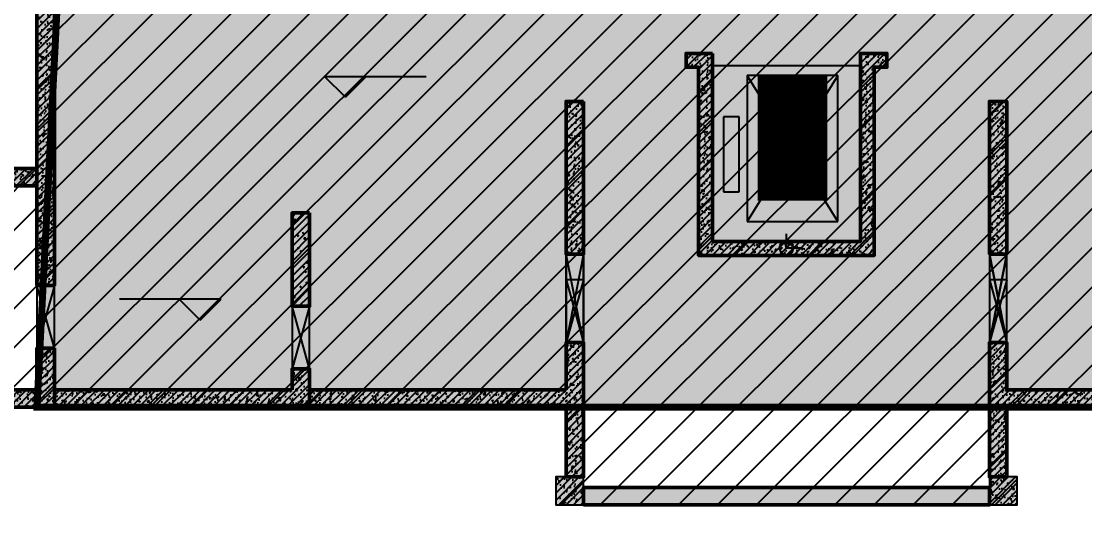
# Model space of a CAD drawing. Extents: x -1338203 to 1886333, y -530034 to 1031844.
# Drawn here: x 750532 to 765784, y 63992 to 71290 of the extents above; entities that cross this region are included whole.
import ezdxf
from ezdxf.enums import TextEntityAlignment as Align

# ---------------------------------------------------------------- set-up
doc = ezdxf.new("R2010")
doc.units = 0
doc.header["$LTSCALE"] = 1000
doc.header["$MEASUREMENT"] = 0
for name, color, linetype, plot in [('A-001-主楼相对位置参照$0$AAD-A-MARK', 6, 'Continuous', False), ('A-08-平面B1$0$A01-125-交通核文字编号B2$0$AAD-A-MARK', 6, 'Continuous', False), ('A-08-平面B1$0$AAD-A-MARK', 6, 'Continuous', False), ('S-08-墙柱B1_1$0$AAD-A-MARK', 6, 'Continuous', False)]:
    doc.layers.add(name, color=color, linetype=linetype, plot=plot)
for name, color, linetype in [('A-001-平面参照B1$0$0G-NOTE', 4, 'Continuous'), ('A-08-平面B1$0$0A-A-SYMB-ELEV', 150, 'Continuous'), ('A-08-平面B1$0$0A-E-EVTR', 2, 'Continuous'), ('A-08-平面B1$0$0A-O-HOLE', 52, 'Continuous'), ('p-a-core', 1, 'Continuous'), ('S-08-墙柱B1_1$0$$AUDIT_BAD_LAYER1', 7, 'Continuous'), ('S-08-墙柱B1_1$0$0S-CC-LINE', 52, 'Continuous'), ('S-08-墙柱B1_1$0$0S-CW-HATCH', 251, 'Continuous'), ('S-08-墙柱B1_1$0$0S-CW-HATCH-UP', 251, 'Continuous'), ('S-08-墙柱B1_1$0$0S-S-HOLE', 55, 'Continuous')]:
    doc.layers.add(name, color=color, linetype=linetype)
doc.layers.add('p-h-walkable', color=7, linetype='Continuous', lineweight=70, true_color=0xf0f0f0)
doc.layers.add('S-08-墙柱B1_1$0$0S-CW-LINE', color=7, linetype='Continuous', lineweight=50)
doc.styles.add('A-001-平面参照B1$0$AAD-HT', font='simhei.ttf', dxfattribs={"width": 0.6})
pattern_1 = [(45, (761506.6, 68039.074), (-53.033, 53.033), []), (50, (761506.6, 68039.07), (215.178, -18.8256), [22.5, -247.5]), (355, (761506.6, 68039.07), (-41.6254, 225.6576), [18, -198]), (100.4514, (761524.53, 68037.5), (173.553, 206.832), [19.122, -210.3426]), (46.1842, (761506.6, 68099.07), (320.172, -49.656), [33.75, -371.25]), (96.6356, (761533.28, 68094.94), (280.399, 292.235), [28.683, -315.514]), (351.1842, (761506.6, 68099.07), (280.399, 292.236), [27, -297]), (21, (761536.6, 68084.07), (179.072, -120.7857), [22.5, -247.5]), (326, (761536.6, 68084.07), (72.9946, 217.545), [18, -198]), (71.4514, (761551.52, 68074), (252.0668, 96.759), [19.122, -210.3426]), (37.5, (761506.6, 68039.07), (3.64796, 99.86816), [0, -195.6, 0, -201, 0, -198.75]), (7.5, (761506.6, 68039.07), (78.9209, 118.3235), [0, -114.6, 0, -191.1, 0, -75.75]), (327.5, (761439.7, 68039.07), (160.14673, -6.76646), [0, -75, 0, -234, 0, -310.5]), (317.5, (761409.7, 68039.07), (174.9559, 30.0315), [0, -97.5, 0, -155.4, 0, -220.5])]
pattern_2 = [(45, (-3496387.304, 704407.91), (-53.0330086, 53.0330086), []), (50, (-3496387.3, 704407.9), (215.178055, -18.8256405), [22.5, -247.5]), (355, (-3496387.3, 704407.9), (-41.6254, 225.65764), [18, -198]), (100.4514, (-3496369.37, 704406.34), (173.552815, 206.831863), [19.122057, -210.342634]), (46.1842, (-3496387.3, 704467.9), (320.172315, -49.655704), [33.75, -371.25]), (96.6356, (-3496360.62, 704463.77), (280.398812, 292.235361), [28.683086, -315.5139]), (351.1842, (-3496387.3, 704467.9), (280.398584, 292.23558), [27, -297]), (21, (-3496357.3, 704452.9), (179.0721156, -120.785667), [22.5, -247.5]), (326, (-3496357.3, 704452.9), (72.9946, 217.545014), [18, -198]), (71.4514, (-3496342.38, 704442.84), (252.066789, 96.759149), [19.122057, -210.342634]), (37.5, (-3496387.304, 704407.91), (3.6479566, 99.8681561), [0, -195.6, 0, -201, 0, -198.75]), (7.5, (-3496387.3, 704407.91), (78.9208612, 118.3235136), [0, -114.6, 0, -191.1, 0, -75.75]), (327.5, (-3496454.204, 704407.91), (160.1467309, -6.7664615), [0, -75, 0, -234, 0, -310.5]), (317.5, (-3496484.2, 704407.91), (174.955851, 30.0314947), [0, -97.5, 0, -155.4, 0, -220.5])]
pattern_3 = [(45, (761506.6, 68039.074), (-53.033, 53.033), []), (50, (761506.6, 68039.07), (215.178, -18.8256), [22.5, -247.5]), (355, (761506.6, 68039.07), (-41.6254, 225.6576), [18, -198]), (100.4514, (761524.53, 68037.5), (173.553, 206.832), [19.122, -210.3426]), (46.1842, (761506.6, 68099.07), (320.1723, -49.656), [33.75, -371.25]), (96.6356, (761533.28, 68094.94), (280.399, 292.235), [28.683, -315.514]), (351.1842, (761506.6, 68099.07), (280.399, 292.236), [27, -297]), (21, (761536.6, 68084.07), (179.072, -120.7857), [22.5, -247.5]), (326, (761536.6, 68084.07), (72.9946, 217.545), [18, -198]), (71.4514, (761551.52, 68074), (252.0668, 96.759), [19.122, -210.3426]), (37.5, (761506.6, 68039.07), (3.64796, 99.86816), [0, -195.6, 0, -201, 0, -198.75]), (7.5, (761506.6, 68039.07), (78.9209, 118.3235), [0, -114.6, 0, -191.1, 0, -75.75]), (327.5, (761439.7, 68039.07), (160.14673, -6.76646), [0, -75, 0, -234, 0, -310.5]), (317.5, (761409.7, 68039.07), (174.9559, 30.0315), [0, -97.5, 0, -155.4, 0, -220.5])]

# ---------------------------------------------------------------- blocks, each defined once
blk = doc.blocks.new('A-001-平面参照B1')
at = {"layer": 'A-001-平面参照B1$0$0G-NOTE', "style": 'A-001-平面参照B1$0$AAD-HT', "width": 0.8}
blk.add_text('8#', height=3000, rotation=0, dxfattribs=at).set_placement((-12513, -238361), align=Align.MIDDLE_LEFT)
blk = doc.blocks.new('A-08-平面B1$0$A$C725c848c')
at = {"layer": 'A-08-平面B1$0$A01-125-交通核文字编号B2$0$AAD-A-MARK'}
for q in [(0, 200), (200, 0)]:
    blk.add_line((0, 0), q, dxfattribs=at)
blk.add_circle((0, 0), 100, dxfattribs=at)
blk = doc.blocks.new('A-08-平面B1$0$xx')
at = {"layer": 'A-08-平面B1$0$0A-E-EVTR'}
for p, q in [((1798, 2385), (498, 2385)), ((498, 2385), (498, 285)), ((1798, 285), (498, 2385)), ((1798, 2385), (498, 285)), ((1798, 285), (1798, 2385)), ((381, 1791), (156, 1791)), ((156, 1791), (156, 711)), ((381, 711), (381, 1791)), ((156, 711), (381, 711)), ((498, 285), (1798, 285))]:
    blk.add_line(p, q, dxfattribs=at)
blk = doc.blocks.new('A-08-平面B1$0$A$Ca166e5b7')
at = {"layer": 'A-08-平面B1$0$AAD-A-MARK'}
for q in [(0, 200), (200, 0)]:
    blk.add_line((0, 0), q, dxfattribs=at)
blk.add_circle((0, 0), 100, dxfattribs=at)
blk.add_blockref('A-08-平面B1$0$xx', (-1060, 90))
blk = doc.blocks.new('A-08-平面B1')
at = {"layer": 'A-08-平面B1$0$0A-A-SYMB-ELEV'}
for p, q in [((-6326, 2160), (-6626, 2460)), ((-6626, 2460), (-5168, 2460)), ((-6326, 2160), (-6026, 2460)), ((-8110, -737), (-9568, -737)), ((-8410, -1037), (-8710, -737)), ((-8410, -1037), (-8110, -737))]:
    blk.add_line(p, q, dxfattribs=at)
at = {"layer": 'A-08-平面B1$0$0A-O-HOLE'}
for points in [[(-2910, -1360), (-3160, -1360), (-3160, -90), (-2910, -90)], [(2910, -1360), (3160, -1360), (3160, -90), (2910, -90)]]:
    blk.add_lwpolyline(points, close=True, dxfattribs=at)
at = {"layer": 'A-08-平面B1$0$0A-O-HOLE', "flags": 128}
for points in [[(-2910, -90), (-3160, -1360)], [(-2910, -1360), (-3160, -90)]]:
    blk.add_lwpolyline(points, dxfattribs=at)
at = {"layer": 'A-08-平面B1$0$0A-O-HOLE'}
for points in [[(2910, -90), (3160, -1360)], [(2910, -1360), (3160, -90)]]:
    blk.add_lwpolyline(points, dxfattribs=at)
at = {"layer": 'A-08-平面B1$0$AAD-A-MARK'}
for q in [(0, 200), (0, 200), (200, 0), (200, 0)]:
    blk.add_line((0, 0), q, dxfattribs=at)
blk.add_circle((0, 0), 100, dxfattribs=at)
blk.add_circle((0, 0), 100, dxfattribs=at)
for name in ['A-08-平面B1$0$A$Ca166e5b7', 'A-08-平面B1$0$A$C725c848c']:
    blk.add_blockref(name, (0, 0))
blk = doc.blocks.new('A-001-主楼相对位置参照')
at = {"layer": 'A-001-主楼相对位置参照$0$AAD-A-MARK'}
blk.add_lwpolyline([(-5919, -238760), (-3799, -238760), (-3799, -236240), (-5919, -236240)], close=True, dxfattribs=at)

msp = doc.modelspace()

# ---------------------------------------------------------------- hatches: boundary and pattern name
at = {"ltscale": 0.002}
h = msp.add_hatch(dxfattribs=at)
h.set_pattern_fill('ANSI31', color=8, scale=250)
h.set_pattern_definition([(45, (321361.53, 273455.2), (-280.633, 280.633), [])])
h.paths.add_polyline_path([(754416.6, 71729.1), (750756.6, 71729.1), (750756.6, 69175.8), (749856.6, 69175.8), (749856.6, 65749.1), (758346.6, 65749.1), (758346.6, 64749.1), (758196.6, 64749.1), (758196.6, 64349.1), (764816.6, 64349.1), (764816.6, 64749.1), (764666.6, 64749.1), (764666.6, 65749.1), (779646.6, 65749.1), (779646.6, 64749.1), (779496.6, 64749.1), (779496.6, 64349.1), (786116.6, 64349.1), (786116.6, 64749.1), (785966.6, 64749.1), (785966.6, 65749.1), (793556.6, 65749.1), (793556.6, 67299.1), (797926.6, 67299.1), (797926.6, 69749.1), (797926.6, 69749.1), (797926.6, 78849.1), (793306.6, 78849.1), (793306.6, 71729.1), (789896.6, 71729.1), (789896.6, 75939.1), (789896.6, 75939.1), (789896.6, 76729.1), (787896.6, 76729.1), (783966.6, 76729.1), (783966.9, 79199.1), (780846.9, 79199.1), (780846.6, 76729.1), (763466.6, 76729.1), (763466.6, 79199.1), (760346.6, 79199.1), (760346.6, 76729.1), (756416.6, 76729.1), (754416.6, 76729.1)])
at = {"layer": 'p-h-walkable', "ltscale": 0.002}
h = msp.add_hatch(color=256, dxfattribs=at)
h.dxf.hatch_style = 1
h.paths.add_polyline_path([(633826.6, 244460.7), (640276.6, 244575.6), (640576.6, 234544.8), (645576.7, 234544.6), (645576.7, 209278.9), (732355.9, 209029), (732355.1, 235229.9), (738506.7, 235229.9), (738506.6, 268838.9), (732734.3, 268838.9), (732734.3, 272898.9), (711963.1, 272898.9), (711963.1, 278984.7), (717256.7, 278984.7), (717256.7, 284049), (733571.6, 284135.6), (733996.6, 290449.1), (739216.6, 290449.1), (739766.6, 284299.1), (754626.6, 284299.1), (755296.6, 290449.1), (760516.6, 290449.1), (760816.6, 283049.1), (760816.3, 275879.2), (775122.6, 275879.2), (776006.6, 274138.9), (776006.6, 259429.1), (778716.6, 259429.1), (778716.6, 238849.1), (783416.6, 238849.1), (783416.6, 237229.1), (782066.6, 237229.1), (782066.6, 234429.1), (779546.6, 234429.1), (779546.6, 237129.1), (773916.6, 237129.1), (773916.6, 243229.1), (764306.6, 243225.6), (764306.6, 236639.1), (760766.6, 236639.1), (760766.6, 234429.1), (758246.6, 234429.1), (758246.6, 238649.1), (762116.6, 238649.1), (762116.6, 243225.6), (748656.6, 243225.6), (748756.3, 207529.1), (800106.6, 207528.9), (800206.7, 201639.7), (812908.2, 202239.1), (812576.6, 180449.3), (744206, 180449.3), (744206, 173439), (728556.7, 173439), (728556.6, 122289.1), (746356.6, 122289.1), (750916.6, 132325.6), (842896.6, 132325.6), (843211.6, 121345.6), (839116.6, 121345.6), (839116.6, 93449.1), (864906.6, 93449.1), (864906.6, 79694), (875856.6, 74929.1), (875856.6, 65749.1), (834560.6, 65749.1), (839142.9, 28436.3), (869465.5, 32160.2), (871163.4, 18334), (873704.3, 18646.1), (877328.9, 5540.2), (761876.2, -8638.5), (761133.2, 2082.3), (764950.9, 5291.5), (763253.1, 19116.3), (799242.7, 23536.1), (793807.6, 65749.1), (750756.6, 65749.1), (751556.6, 81645.6), (636016.6, 81645.6), (636016.6, 96345.6), (629416.6, 96345.6), (629416.6, 118203.2), (622306.6, 118203.2), (622286.6, 139083.2), (644406.6, 137003.2), (644406.6, 129968.2), (656656.6, 129968.2), (656406.6, 138083.2), (712156.6, 138083.2), (711856.6, 184449.1), (581811.6, 184349.1), (581826.6, 197199.1), (585876.6, 197449.1), (585976.6, 209279), (629226.6, 209578.9), (628926.8, 236145.4), (633826.6, 236145.6)])
at = {"layer": 'S-08-墙柱B1_1$0$0S-CW-HATCH'}
h = msp.add_hatch(color=256, dxfattribs=at)
h.dxf.hatch_style = 1
h.paths.add_polyline_path([(750756.6, 67499.1), (750756.6, 71729.1), (751556.6, 71729.1), (751556.6, 71479.1), (751006.6, 71479.1), (751006.6, 67499.1)])
h = msp.add_hatch(color=256, dxfattribs=at)
h.dxf.hatch_style = 1
h.paths.add_polyline_path([(760446.6, 70829.1), (760066.6, 70829.1), (760066.6, 70629.1), (760246.6, 70629.1), (760246.6, 67929.1), (762766.6, 67929.1), (762766.6, 70629.1), (762946.6, 70629.1), (762946.6, 70829.1), (762566.6, 70829.1), (762566.6, 68129.1), (760446.6, 68129.1)])
h = msp.add_hatch(color=256, dxfattribs=at)
h.dxf.hatch_style = 1
h.paths.add_polyline_path([(758596.6, 70139.1), (758346.6, 70139.1), (758346.6, 67949.1), (758596.6, 67949.1)])
h = msp.add_hatch(color=256, dxfattribs=at)
h.dxf.hatch_style = 1
h.paths.add_polyline_path([(764416.6, 67949.1), (764666.6, 67949.1), (764666.6, 70139.1), (764416.6, 70139.1)])
h = msp.add_hatch(color=256, dxfattribs=at)
h.dxf.hatch_style = 1
h.paths.add_polyline_path([(750756.6, 65749.1), (749856.6, 65749.1), (749856.6, 69178.8), (750756.6, 69178.8), (750756.6, 68928.8), (750106.6, 68928.8), (750106.6, 65998.8), (750756.6, 65998.8)])
h = msp.add_hatch(color=256, dxfattribs=at)
h.dxf.hatch_style = 1
h.paths.add_polyline_path([(754666.6, 68539.1), (754416.6, 68539.1), (754416.6, 67199.1), (754666.6, 67199.1)])
h = msp.add_hatch(color=256, dxfattribs=at)
h.dxf.hatch_style = 1
h.paths.add_polyline_path([(758346.6, 65999.1), (754666.6, 65999.1), (754666.6, 65749.1), (758596.6, 65749.1), (758596.6, 66679.1), (758346.6, 66679.1)])
h = msp.add_hatch(color=256, dxfattribs=at)
h.dxf.hatch_style = 1
h.paths.add_polyline_path([(764416.6, 65749.1), (768396.6, 65749.1), (768396.6, 65999.1), (764666.6, 65999.1), (764666.6, 66679.1), (764416.6, 66679.1)])
h = msp.add_hatch(color=256, dxfattribs=at)
h.dxf.hatch_style = 1
h.paths.add_polyline_path([(751006.6, 66599.1), (750756.6, 66599.1), (750756.6, 65749.1), (751006.6, 65749.1)])
h = msp.add_hatch(color=256, dxfattribs=at)
h.dxf.hatch_style = 1
h.paths.add_polyline_path([(754416.6, 65999.1), (751006.6, 65999.1), (751006.6, 65749.1), (754666.6, 65749.1), (754666.6, 66299.1), (754416.6, 66299.1)])
h = msp.add_hatch(color=256, dxfattribs=at)
h.dxf.hatch_style = 1
h.paths.add_polyline_path([(758596.6, 65749.1), (758346.6, 65749.1), (758346.6, 64749.1), (758596.6, 64749.1)])
h = msp.add_hatch(color=256, dxfattribs=at)
h.dxf.hatch_style = 1
h.paths.add_polyline_path([(764416.6, 65749.1), (764666.6, 65749.1), (764666.6, 64749.1), (764416.6, 64749.1)])
h = msp.add_hatch(color=256, dxfattribs=at)
h.dxf.hatch_style = 1
h.paths.add_polyline_path([(758596.6, 64749.1), (758196.6, 64749.1), (758196.6, 64349.1), (758596.6, 64349.1)])
h = msp.add_hatch(color=256, dxfattribs=at)
h.dxf.hatch_style = 1
h.paths.add_polyline_path([(764816.6, 64749.1), (764416.6, 64749.1), (764416.6, 64349.1), (764816.6, 64349.1)])
h = msp.add_hatch(color=256, dxfattribs=at)
h.dxf.hatch_style = 1
h.paths.add_polyline_path([(758596.6, 64349.1), (764416.6, 64349.1), (764416.6, 64599.1), (758596.6, 64599.1)])
at = {"layer": 'S-08-墙柱B1_1$0$0S-CW-HATCH-UP'}
h = msp.add_hatch(dxfattribs=at)
h.set_pattern_fill('钢筋混凝土', color=256, scale=30)
h.set_pattern_definition(pattern_3)
h.paths.add_polyline_path([(750756.6, 67499.1), (750756.6, 71729.1), (751556.6, 71729.1), (751556.6, 71479.1), (751006.6, 71479.1), (751006.6, 67499.1)])
h = msp.add_hatch(dxfattribs=at)
h.set_pattern_fill('钢筋混凝土', color=256, scale=30)
h.set_pattern_definition(pattern_1)
h.paths.add_polyline_path([(760446.6, 70829.1), (760066.6, 70829.1), (760066.6, 70629.1), (760246.6, 70629.1), (760246.6, 67929.1), (762766.6, 67929.1), (762766.6, 70629.1), (762946.6, 70629.1), (762946.6, 70829.1), (762566.6, 70829.1), (762566.6, 68129.1), (760446.6, 68129.1)])
h = msp.add_hatch(dxfattribs=at)
h.set_pattern_fill('钢筋混凝土', color=256, scale=30)
h.set_pattern_definition(pattern_2)
h.paths.add_polyline_path([(758596.6, 70139.1), (758346.6, 70139.1), (758346.6, 67949.1), (758596.6, 67949.1)])
h = msp.add_hatch(dxfattribs=at)
h.set_pattern_fill('钢筋混凝土', color=256, scale=30)
h.set_pattern_definition(pattern_2)
h.paths.add_polyline_path([(764416.6, 67949.1), (764666.6, 67949.1), (764666.6, 70139.1), (764416.6, 70139.1)])
h = msp.add_hatch(dxfattribs=at)
h.set_pattern_fill('钢筋混凝土', color=256, scale=30)
h.set_pattern_definition([(45, (-3496387.304, 819169.924), (-53.0330086, 53.0330086), []), (50, (-3496387.3, 819169.92), (215.178055, -18.8256405), [22.5, -247.5]), (355, (-3496387.3, 819169.92), (-41.6254, 225.65764), [18, -198]), (100.4514, (-3496369.37, 819168.36), (173.552815, 206.831863), [19.122057, -210.342634]), (46.1842, (-3496387.3, 819229.92), (320.172315, -49.655704), [33.75, -371.25]), (96.6356, (-3496360.62, 819225.8), (280.398812, 292.235361), [28.683086, -315.5139]), (351.1842, (-3496387.3, 819229.92), (280.398584, 292.23558), [27, -297]), (21, (-3496357.3, 819214.92), (179.0721156, -120.785667), [22.5, -247.5]), (326, (-3496357.3, 819214.92), (72.9946, 217.545014), [18, -198]), (71.4514, (-3496342.38, 819204.86), (252.066789, 96.759149), [19.122057, -210.342634]), (37.5, (-3496387.304, 819169.924), (3.6479566, 99.8681561), [0, -195.6, 0, -201, 0, -198.75]), (7.5, (-3496387.3, 819169.92), (78.9208612, 118.3235136), [0, -114.6, 0, -191.1, 0, -75.75]), (327.5, (-3496454.204, 819169.924), (160.1467309, -6.7664615), [0, -75, 0, -234, 0, -310.5]), (317.5, (-3496484.2, 819169.92), (174.955851, 30.0314947), [0, -97.5, 0, -155.4, 0, -220.5])])
h.paths.add_polyline_path([(750756.6, 65749.1), (749856.6, 65749.1), (749856.6, 69178.8), (750756.6, 69178.8), (750756.6, 68928.8), (750106.6, 68928.8), (750106.6, 65998.8), (750756.6, 65998.8)])
h = msp.add_hatch(dxfattribs=at)
h.set_pattern_fill('钢筋混凝土', color=256, scale=30)
h.set_pattern_definition([(45, (761506.6, 68039.074), (-53.033, 53.033), []), (50, (761506.6, 68039.07), (215.178, -18.8256), [22.5, -247.5]), (355, (761506.6, 68039.07), (-41.6254, 225.6576), [18, -198]), (100.4514, (761524.53, 68037.5), (173.553, 206.832), [19.122, -210.3426]), (46.184, (761506.6, 68099.07), (320.172, -49.656), [33.75, -371.25]), (96.6356, (761533.28, 68094.94), (280.399, 292.235), [28.683, -315.514]), (351.184, (761506.6, 68099.07), (280.399, 292.236), [27, -297]), (21, (761536.6, 68084.07), (179.072, -120.7857), [22.5, -247.5]), (326, (761536.6, 68084.07), (72.9946, 217.545), [18, -198]), (71.4514, (761551.52, 68074), (252.067, 96.759), [19.122, -210.3426]), (37.5, (761506.6, 68039.07), (3.64796, 99.86816), [0, -195.6, 0, -201, 0, -198.75]), (7.5, (761506.6, 68039.07), (78.9209, 118.3235), [0, -114.6, 0, -191.1, 0, -75.75]), (327.5, (761439.7, 68039.07), (160.1467, -6.7665), [0, -75, 0, -234, 0, -310.5]), (317.5, (761409.7, 68039.07), (174.9559, 30.0315), [0, -97.5, 0, -155.4, 0, -220.5])])
h.paths.add_polyline_path([(754666.6, 68539.1), (754416.6, 68539.1), (754416.6, 67199.1), (754666.6, 67199.1)])
h = msp.add_hatch(dxfattribs=at)
h.set_pattern_fill('STARS', color=256, scale=115, angle=45)
h.set_pattern_definition([(45, (761506.6, 68039.07), (-111.8, 111.8), [91.28, -91.28]), (105, (761506.6, 68039.07), (-152.72, -40.92), [91.28, -91.28]), (165, (761482.97, 68127.24), (-40.92, -152.72), [91.28, -91.28])])
edge = h.paths.add_edge_path()
edge.add_arc((761506.6, 68039.1), 100, 0, 360)
h = msp.add_hatch(dxfattribs=at)
h.set_pattern_fill('钢筋混凝土', color=256, scale=30)
h.set_pattern_definition(pattern_2)
h.paths.add_polyline_path([(758346.6, 65999.1), (754666.6, 65999.1), (754666.6, 65749.1), (758596.6, 65749.1), (758596.6, 66679.1), (758346.6, 66679.1)])
h = msp.add_hatch(dxfattribs=at)
h.set_pattern_fill('钢筋混凝土', color=256, scale=30)
h.set_pattern_definition(pattern_2)
h.paths.add_polyline_path([(764416.6, 65749.1), (768396.6, 65749.1), (768396.6, 65999.1), (764666.6, 65999.1), (764666.6, 66679.1), (764416.6, 66679.1)])
h = msp.add_hatch(dxfattribs=at)
h.set_pattern_fill('钢筋混凝土', color=256, scale=30)
h.set_pattern_definition(pattern_3)
h.paths.add_polyline_path([(751006.6, 66599.1), (750756.6, 66599.1), (750756.6, 65749.1), (751006.6, 65749.1)])
h = msp.add_hatch(dxfattribs=at)
h.set_pattern_fill('钢筋混凝土', color=256, scale=30)
h.set_pattern_definition(pattern_1)
h.paths.add_polyline_path([(754416.6, 65999.1), (751006.6, 65999.1), (751006.6, 65749.1), (754666.6, 65749.1), (754666.6, 66299.1), (754416.6, 66299.1)])
h = msp.add_hatch(dxfattribs=at)
h.set_pattern_fill('钢筋混凝土', color=256, scale=30)
h.set_pattern_definition(pattern_1)
h.paths.add_polyline_path([(758596.6, 65749.1), (758346.6, 65749.1), (758346.6, 64749.1), (758596.6, 64749.1)])
h = msp.add_hatch(dxfattribs=at)
h.set_pattern_fill('钢筋混凝土', color=256, scale=30)
h.set_pattern_definition(pattern_1)
h.paths.add_polyline_path([(764416.6, 65749.1), (764666.6, 65749.1), (764666.6, 64749.1), (764416.6, 64749.1)])
h = msp.add_hatch(dxfattribs=at)
h.set_pattern_fill('钢筋混凝土', color=256, scale=30)
h.set_pattern_definition(pattern_1)
h.paths.add_polyline_path([(758596.6, 64749.1), (758196.6, 64749.1), (758196.6, 64349.1), (758596.6, 64349.1)])
h = msp.add_hatch(dxfattribs=at)
h.set_pattern_fill('钢筋混凝土', color=256, scale=30)
h.set_pattern_definition(pattern_1)
h.paths.add_polyline_path([(764816.6, 64749.1), (764416.6, 64749.1), (764416.6, 64349.1), (764816.6, 64349.1)])
h = msp.add_hatch(dxfattribs=at)
h.set_pattern_fill('钢筋混凝土', color=256, scale=30)
h.set_pattern_definition(pattern_1)
h.paths.add_polyline_path([(758596.6, 64349.1), (764416.6, 64349.1), (764416.6, 64599.1), (758596.6, 64599.1)])

# ---------------------------------------------------------------- linework, layer by layer
at = {"color": 3, "flags": 128}
for points in [[(754416.6, 71729.1), (750756.6, 71729.1), (750756.6, 69175.8), (749856.6, 69175.8)], [(749856.6, 65749.1), (758346.6, 65749.1), (758346.6, 64749.1), (758196.6, 64749.1), (758196.6, 64349.1), (764816.6, 64349.1), (764816.6, 64749.1), (764666.6, 64749.1), (764666.6, 65749.1), (779646.6, 65749.1)]]:
    msp.add_lwpolyline(points, dxfattribs=at)
at = {"layer": 'p-a-core', "ltscale": 0.002, "const_width": 1000}
msp.add_lwpolyline([(761594.9, 70514.1), (761594.9, 68714.1)], dxfattribs=at)
at = {"layer": 'p-h-walkable', "ltscale": 0.002, "const_width": 100}
msp.add_lwpolyline([(877328.9, 5540.2), (761876.2, -8638.5), (761133.2, 2082.3), (764950.9, 5291.5), (763253.1, 19116.3), (799242.7, 23536.1), (793807.6, 65749.1), (750756.6, 65749.1), (751556.6, 81645.6), (636016.6, 81645.6), (636016.6, 96345.6), (629416.6, 96345.6), (629416.6, 118203.2), (622306.6, 118203.2), (622286.6, 139083.2), (644406.6, 137003.2), (644406.6, 129968.2), (656656.6, 129968.2), (656406.6, 138083.2), (712156.6, 138083.2), (711856.6, 184449.1)], dxfattribs=at)
at = {"layer": 'S-08-墙柱B1_1$0$$AUDIT_BAD_LAYER1'}
for q in [(761506.6, 68239.1), (761706.6, 68039.1)]:
    msp.add_line((761506.6, 68039.1), q, dxfattribs=at)
at = {"layer": 'S-08-墙柱B1_1$0$0S-CC-LINE'}
for points in [[(758596.6, 64749.1), (758196.6, 64749.1), (758196.6, 64349.1), (758596.6, 64349.1)], [(764816.6, 64749.1), (764416.6, 64749.1), (764416.6, 64349.1), (764816.6, 64349.1)]]:
    msp.add_lwpolyline(points, close=True, dxfattribs=at)
at = {"layer": 'S-08-墙柱B1_1$0$0S-CW-LINE'}
for points in [[(750756.6, 67499.1), (750756.6, 71729.1), (751556.6, 71729.1), (751556.6, 71479.1), (751006.6, 71479.1), (751006.6, 67499.1)], [(760446.6, 70829.1), (760066.6, 70829.1), (760066.6, 70629.1), (760246.6, 70629.1), (760246.6, 67929.1), (762766.6, 67929.1), (762766.6, 70629.1), (762946.6, 70629.1), (762946.6, 70829.1), (762566.6, 70829.1), (762566.6, 68129.1), (760446.6, 68129.1)], [(758596.6, 70139.1), (758346.6, 70139.1), (758346.6, 67949.1), (758596.6, 67949.1)], [(764416.6, 67949.1), (764666.6, 67949.1), (764666.6, 70139.1), (764416.6, 70139.1)], [(750756.6, 65749.1), (749856.6, 65749.1), (749856.6, 69178.8), (750756.6, 69178.8), (750756.6, 68928.8), (750106.6, 68928.8), (750106.6, 65998.8), (750756.6, 65998.8)], [(754666.6, 68539.1), (754416.6, 68539.1), (754416.6, 67199.1), (754666.6, 67199.1)], [(758346.6, 65999.1), (754666.6, 65999.1), (754666.6, 65749.1), (758596.6, 65749.1), (758596.6, 66679.1), (758346.6, 66679.1)], [(764416.6, 65749.1), (768396.6, 65749.1), (768396.6, 65999.1), (764666.6, 65999.1), (764666.6, 66679.1), (764416.6, 66679.1)], [(754416.6, 65999.1), (751006.6, 65999.1), (751006.6, 65749.1), (754666.6, 65749.1), (754666.6, 66299.1), (754416.6, 66299.1)], [(758596.6, 65749.1), (758346.6, 65749.1), (758346.6, 64749.1), (758596.6, 64749.1)], [(764416.6, 65749.1), (764666.6, 65749.1), (764666.6, 64749.1), (764416.6, 64749.1)], [(758596.6, 64349.1), (764416.6, 64349.1), (764416.6, 64599.1), (758596.6, 64599.1)]]:
    msp.add_lwpolyline(points, close=True, dxfattribs=at)
at = {"layer": 'S-08-墙柱B1_1$0$0S-CW-LINE', "elevation": 2850000}
msp.add_lwpolyline([(751006.6, 66599.1), (750756.6, 66599.1), (750756.6, 65749.1), (751006.6, 65749.1)], close=True, dxfattribs=at)
at = {"layer": 'S-08-墙柱B1_1$0$0S-S-HOLE'}
for points in [[(758596.6, 67949.1), (758346.6, 67949.1), (758346.6, 66679.1), (758596.6, 66679.1)], [(764666.6, 67949.1), (764416.6, 67949.1), (764416.6, 66679.1), (764666.6, 66679.1)], [(758596.6, 66679.1), (758596.6, 67579.1), (758346.6, 67579.1), (758346.6, 66679.1)], [(764666.6, 66679.1), (764666.6, 67579.1), (764416.6, 67579.1), (764416.6, 66679.1)], [(754416.6, 66299.1), (754666.6, 66299.1), (754666.6, 67199.1), (754416.6, 67199.1)]]:
    msp.add_lwpolyline(points, close=True, dxfattribs=at)
for points in [[(758596.6, 66679.1), (758346.6, 67949.1)], [(758596.6, 67949.1), (758346.6, 66679.1)], [(764666.6, 66679.1), (764416.6, 67949.1)], [(764666.6, 67949.1), (764416.6, 66679.1)], [(758596.6, 67579.1), (758346.6, 66679.1)], [(758346.6, 67579.1), (758596.6, 66679.1)], [(764666.6, 67579.1), (764416.6, 66679.1)], [(764416.6, 67579.1), (764666.6, 66679.1)], [(754666.6, 67199.1), (754416.6, 66299.1)], [(754666.6, 66299.1), (754416.6, 67199.1)]]:
    msp.add_lwpolyline(points, dxfattribs=at)
at = {"layer": 'S-08-墙柱B1_1$0$0S-S-HOLE', "elevation": 2850000}
msp.add_lwpolyline([(751006.6, 67499.1), (750756.6, 67499.1), (750756.6, 66599.1), (751006.6, 66599.1)], close=True, dxfattribs=at)
for points in [[(751006.6, 67499.1), (750756.6, 66599.1)], [(751006.6, 66599.1), (750756.6, 67499.1)]]:
    msp.add_lwpolyline(points, dxfattribs=at)
at = {"layer": 'S-08-墙柱B1_1$0$AAD-A-MARK'}
msp.add_circle((761506.6, 68039.1), 100, dxfattribs=at)

# ---------------------------------------------------------------- block references
msp.add_blockref('A-001-平面参照B1', (766365.4, 306889.1))
at = {"ltscale": 0.002}
for name, p in [('A-001-主楼相对位置参照', (766365.4, 306889.1)), ('A-08-平面B1', (761506.6, 68039.1))]:
    msp.add_blockref(name, p, dxfattribs=at)

doc.saveas('drawing.dxf')
